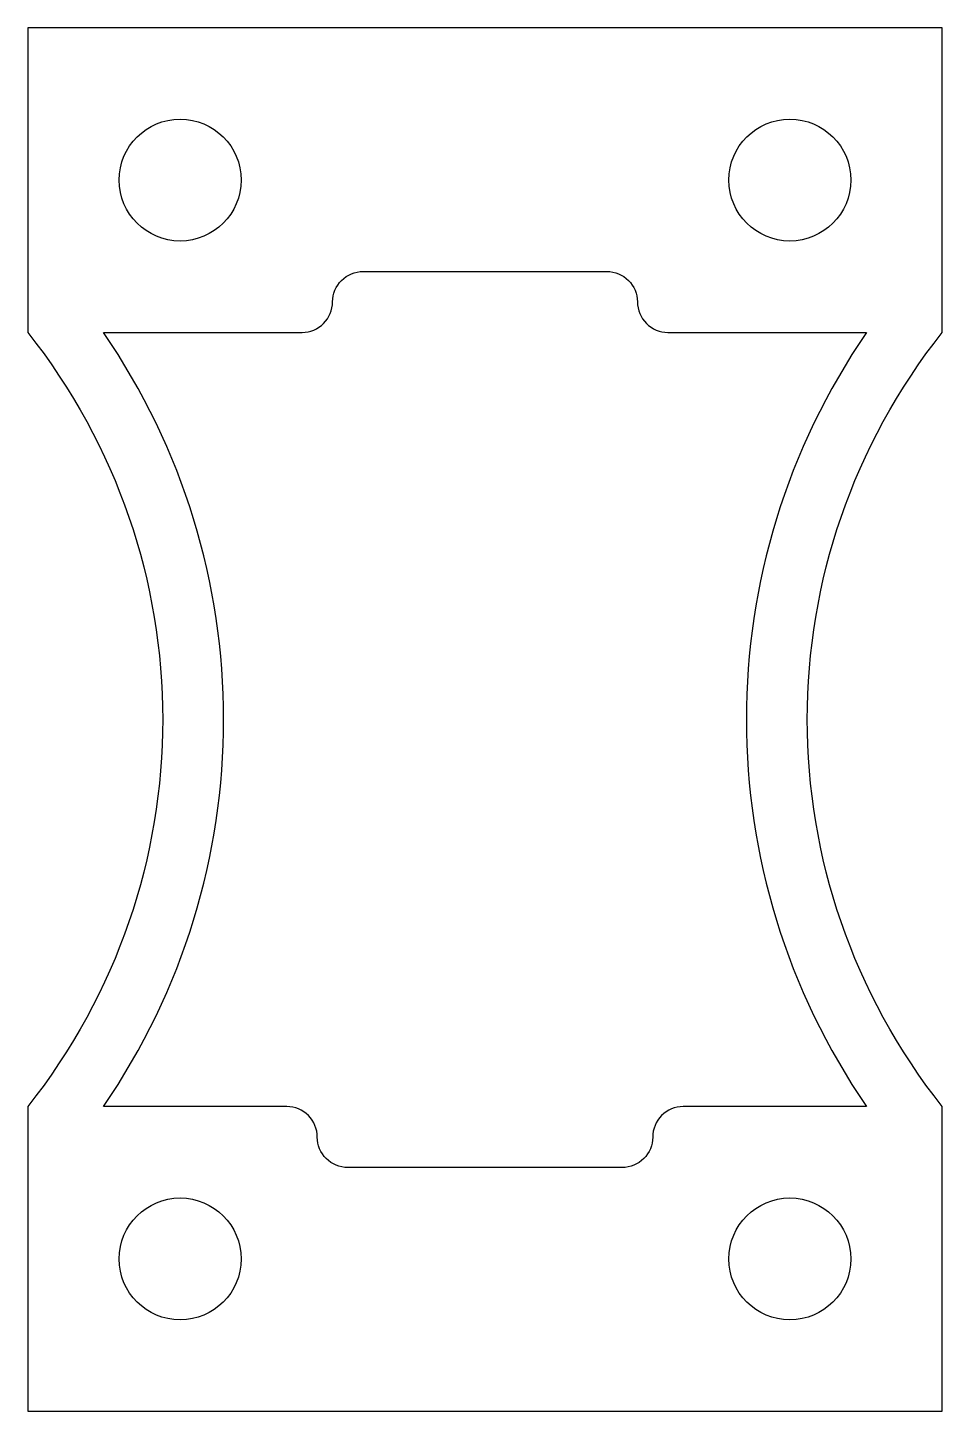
# Model space of a CAD drawing. Header units: millimetres. Extents: x -7.5 to 7.5, y -11.4 to 11.3.
import ezdxf

# ---------------------------------------------------------------- set-up
doc = ezdxf.new("R2010")
doc.units = ezdxf.units.MM
doc.layers.get('0').update_dxf_attribs({"linetype": 'CONTINUOUS'})

msp = doc.modelspace()

# ---------------------------------------------------------------- linework, layer by layer
for points in [[(-7.5, -11.35), (7.5, -11.35), (7.5, -6.35, -0.348636), (7.5, 6.35), (7.5, 11.35), (-7.5, 11.35), (-7.5, 6.35, -0.348636), (-7.5, -6.35)], [(-3, 6.35, 0.414214), (-2.5, 6.85, -0.414214), (-2, 7.35), (2, 7.35, -0.414214), (2.5, 6.85, 0.414214), (3, 6.35), (6.257, 6.35, 0.310414), (6.257, -6.35), (3.25, -6.35, 0.414214), (2.75, -6.85, -0.414214), (2.25, -7.35), (-2.25, -7.35, -0.414214), (-2.75, -6.85, 0.414214), (-3.25, -6.35), (-6.257, -6.35, 0.310414), (-6.257, 6.35)]]:
    msp.add_lwpolyline(points, format="xyb", close=True)
for centre in [(-5, 8.85), (5, 8.85), (5, 8.85), (-5, -8.85), (5, -8.85)]:
    msp.add_circle(centre, 1)

doc.saveas('drawing.dxf')
